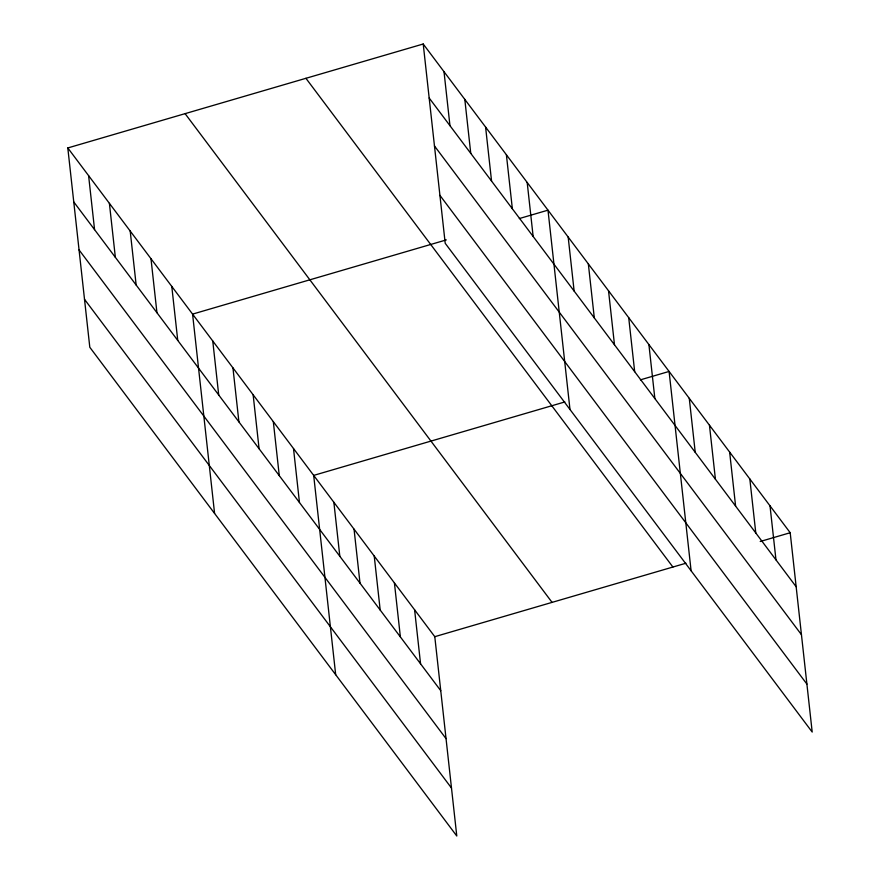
<?xml version="1.0" encoding="UTF-8"?>
<svg xmlns="http://www.w3.org/2000/svg" width="880" height="880" viewBox="0 0 880 880"><rect width="100%" height="100%" fill="white"/><g stroke="black" fill="none" stroke-linecap="round" stroke-linejoin="round"><path stroke-width="1.32" d="M67.804 147.95L434.786 636.68L456.786 836L89.804 347.27L67.804 147.95L423.214 44L790.196 532.73L812.196 732.05L445.214 243.32L423.214 44M446.336 239.899L192.577 314.116L214.588 513.436M519.31 218.559L547.987 210.166L569.987 409.486M564.839 401.94L313.687 475.398L335.687 674.718M640.42 379.841L669.086 371.448L691.097 570.768M434.786 636.68L685.938 563.222M760.221 541.497L790.196 532.73M429.176 97.999L796.147 586.74M434.467 145.959L801.449 634.689M439.923 195.36L806.905 684.101M305.921 78.298L672.903 567.039M185.086 113.641L552.068 602.382M73.766 201.949L440.748 690.69M79.057 249.909L446.039 738.639M84.513 299.31L451.495 788.051M770.011 505.857L775.973 559.856M749.826 478.973L755.788 532.972M729.641 452.089L735.603 506.099M709.456 425.216L715.418 479.215M689.271 398.332L695.233 452.331M648.901 344.575L654.863 398.574M628.716 317.691L634.678 371.69M608.531 290.807L614.493 344.817M588.346 263.934L594.308 317.933M568.172 237.05L574.134 291.049M527.186 182.479L533.148 236.478M506.396 154.781L512.358 208.78M485.595 127.083L491.557 181.082M464.805 99.385L470.767 153.395M444.004 71.698L449.966 125.697M414.601 609.807L420.563 663.806M394.416 582.923L400.378 636.922M374.231 556.039L380.193 610.049M354.046 529.166L360.008 583.165M333.861 502.282L339.823 556.281M293.502 448.525L299.464 502.524M273.317 421.641L279.279 475.64M253.132 394.757L259.094 448.767M232.947 367.884L238.909 421.883M212.762 341L218.724 394.999M171.787 286.429L177.749 340.428M150.986 258.731L156.948 312.73M130.196 231.033L136.158 285.032M109.395 203.335L115.357 257.345M88.605 175.648L94.567 229.647"/></g></svg>
